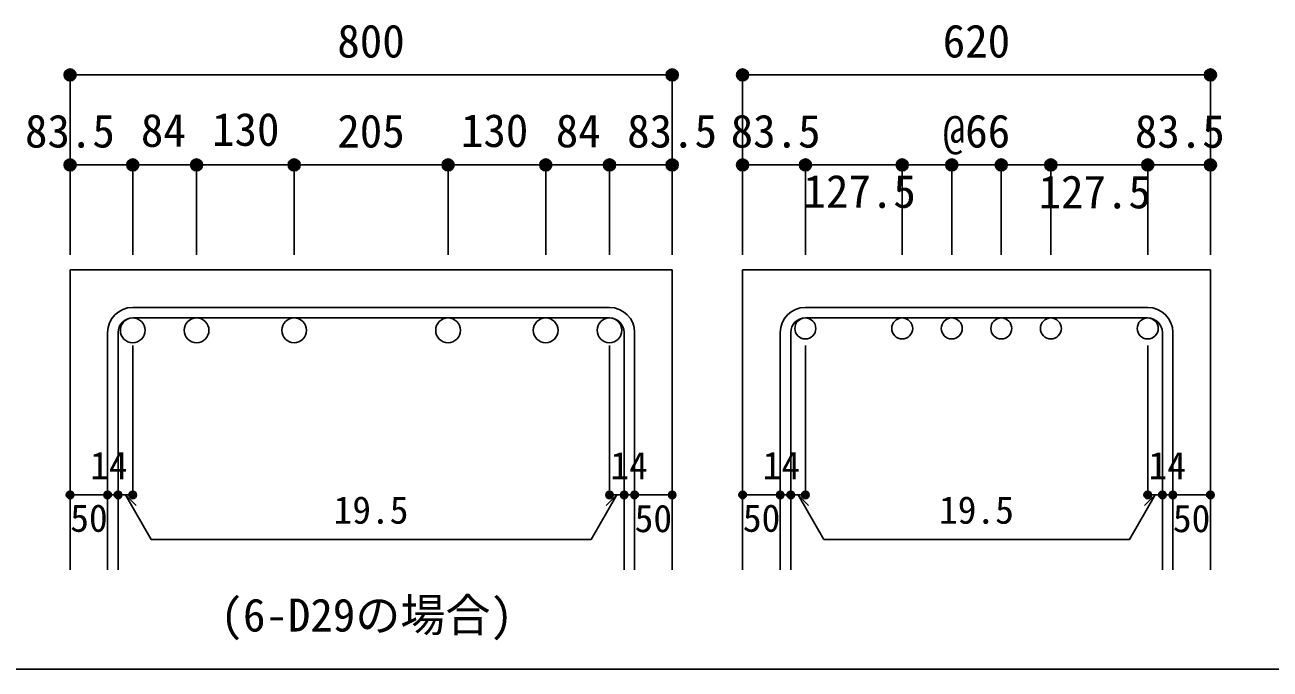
# Model space of a CAD drawing. Units: millimetres at full size, sheet at 1:20. Extents: x -3982 to 3969, y -2797 to 2801.
# Drawn here: x -747 to 912, y -2797 to -1938 of the extents above; entities that cross this region are included whole.
import ezdxf
from ezdxf.enums import TextEntityAlignment as Align

# ---------------------------------------------------------------- set-up
doc = ezdxf.new("R2010")
doc.units = ezdxf.units.MM
doc.header["$LTSCALE"] = 20
doc.header["$PDMODE"] = 32
doc.header["$PDSIZE"] = 10
for name, color, linetype in [('6-1_躯体線', 2, 'Continuous'), ('6-5_梁主筋', 7, 'Continuous'), ('6-6_S.T.P.', 7, 'Continuous'), ('6-7_文字', 7, 'Continuous'), ('6-D_寸法', 4, 'Continuous'), ('F-0_枠', 6, 'Continuous')]:
    doc.layers.add(name, color=color, linetype=linetype)
doc.styles.add('ＭＳ ゴシック', font='')
doc.styles.get('ＭＳ ゴシック').set_extended_font_data('MS Gothic')

msp = doc.modelspace()

# ---------------------------------------------------------------- linework, layer by layer
at = {"layer": '6-1_躯体線'}
for p, q in [((-686.65, -2264.67), (-686.65, -2664.67)), ((-686.65, -2264.67), (115.35, -2264.67)), ((115.35, -2264.67), (115.35, -2664.67)), ((209.21, -2264.67), (209.21, -2664.67)), ((209.21, -2264.67), (832.21, -2264.67)), ((832.21, -2264.67), (832.21, -2664.67))]:
    msp.add_line(p, q, dxfattribs=at)
at = {"layer": '6-5_梁主筋', "color": 3}
for centre, radius in [((-603.15, -2345.17), 16.5), ((-518.15, -2345.17), 16.5), ((-388.15, -2345.17), 16.5), ((-183.15, -2345.17), 16.5), ((-53.15, -2345.17), 16.5), ((31.85, -2345.17), 16.5), ((292.71, -2342.67), 14), ((421.71, -2342.67), 14), ((487.71, -2342.67), 14), ((553.71, -2342.67), 14), ((619.71, -2342.67), 14), ((748.71, -2342.67), 14)]:
    msp.add_circle(centre, radius, dxfattribs=at)
at = {"layer": '6-6_S.T.P.'}
for p, q in [((31.85, -2314.67), (-603.15, -2314.67)), ((748.71, -2314.67), (292.71, -2314.67)), ((31.85, -2328.67), (-603.15, -2328.67)), ((748.71, -2328.67), (292.71, -2328.67)), ((-636.65, -2348.17), (-636.65, -2664.67)), ((-622.65, -2348.17), (-622.65, -2664.67)), ((51.35, -2348.17), (51.35, -2664.67)), ((65.35, -2348.17), (65.35, -2664.67)), ((259.21, -2348.17), (259.21, -2664.67)), ((273.21, -2348.17), (273.21, -2664.67)), ((768.21, -2348.17), (768.21, -2664.67)), ((782.21, -2348.17), (782.21, -2664.67))]:
    msp.add_line(p, q, dxfattribs=at)
for centre, radius, start, end in [((-603.15, -2348.17), 33.5, 90, 180), ((31.85, -2348.17), 33.5, 0, 90), ((292.71, -2348.17), 33.5, 90, 180), ((748.71, -2348.17), 33.5, 0, 90), ((-603.15, -2348.17), 19.5, 90, 180), ((31.85, -2348.17), 19.5, 0, 90), ((292.71, -2348.17), 19.5, 90, 180), ((748.71, -2348.17), 19.5, 0, 90)]:
    msp.add_arc(centre, radius, start, end, dxfattribs=at)
at = {"layer": '6-D_寸法'}
for p, q in [((-686.65, -2004.67), (-686.65, -2124.67)), ((-686.65, -2004.67), (115.35, -2004.67)), ((115.35, -2004.67), (115.35, -2124.67)), ((209.21, -2004.67), (209.21, -2124.67)), ((209.21, -2004.67), (832.21, -2004.67)), ((832.21, -2004.67), (832.21, -2124.67)), ((-686.65, -2124.67), (-603.15, -2124.67)), ((-686.65, -2124.67), (-686.65, -2244.67)), ((-603.15, -2124.67), (-603.15, -2244.67)), ((-603.15, -2124.67), (-603.15, -2244.67)), ((-603.15, -2124.67), (-603.15, -2244.67)), ((-603.15, -2124.67), (-603.15, -2244.67)), ((-603.15, -2124.67), (-493.64, -2124.67)), ((-603.15, -2124.67), (-603.15, -2244.67)), ((-518.15, -2124.67), (-518.15, -2244.67)), ((-388.15, -2124.67), (-388.15, -2244.67)), ((-183.15, -2124.67), (-183.15, -2244.67)), ((-53.15, -2124.67), (-53.15, -2244.67)), ((31.85, -2124.67), (31.85, -2244.67)), ((31.85, -2124.67), (115.35, -2124.67)), ((31.85, -2124.67), (31.85, -2244.67)), ((31.85, -2124.67), (31.85, -2244.67)), ((31.85, -2124.67), (31.85, -2244.67)), ((115.35, -2124.67), (115.35, -2244.67)), ((209.21, -2124.67), (292.71, -2124.67)), ((209.21, -2124.67), (209.21, -2244.67)), ((292.71, -2124.67), (292.71, -2244.67)), ((292.71, -2124.67), (292.71, -2244.67)), ((292.71, -2124.67), (292.71, -2244.67)), ((292.71, -2124.67), (412.71, -2124.67)), ((292.71, -2124.67), (292.71, -2244.67)), ((421.71, -2124.67), (421.71, -2244.67)), ((487.71, -2124.67), (487.71, -2244.67)), ((553.71, -2124.67), (553.71, -2244.67)), ((619.71, -2124.67), (619.71, -2244.67)), ((748.71, -2124.67), (748.71, -2244.67)), ((748.71, -2124.67), (832.21, -2124.67)), ((748.71, -2124.67), (748.71, -2244.67)), ((748.71, -2124.67), (748.71, -2244.67)), ((832.21, -2124.67), (832.21, -2244.67)), ((-603.15, -2564.67), (-603.15, -2365.34)), ((31.85, -2564.67), (31.85, -2365.34)), ((292.71, -2564.67), (292.71, -2365.34)), ((748.71, -2564.67), (748.71, -2365.34)), ((-686.65, -2564.67), (-636.65, -2564.67)), ((-636.65, -2564.67), (-603.15, -2564.67)), ((-612.9, -2564.67), (-598.75, -2578.81)), ((-612.9, -2564.67), (-578.67, -2623.95)), ((41.6, -2564.67), (7.38, -2623.95)), ((41.6, -2564.67), (27.46, -2578.81)), ((31.85, -2564.67), (115.35, -2564.67)), ((51.35, -2564.67), (65.35, -2564.67)), ((209.21, -2564.67), (259.21, -2564.67)), ((259.21, -2564.67), (292.71, -2564.67)), ((282.96, -2564.67), (297.11, -2578.81)), ((282.96, -2564.67), (317.19, -2623.95)), ((758.46, -2564.67), (724.24, -2623.95)), ((758.46, -2564.67), (744.32, -2578.81)), ((748.71, -2564.67), (832.21, -2564.67)), ((768.21, -2564.67), (782.21, -2564.67)), ((-578.67, -2623.95), (7.38, -2623.95)), ((317.19, -2623.95), (724.24, -2623.95))]:
    msp.add_line(p, q, dxfattribs=at)
for points in [[(115.35, -2004.67), (115.35, -2124.67), (115.35, -2244.67)], [(832.21, -2004.67), (832.21, -2124.67), (832.21, -2244.67)], [(-493.64, -2124.67), (-354.98, -2124.67), (-216.31, -2124.67), (-77.65, -2124.67), (31.85, -2124.67), (31.85, -2244.67)], [(412.71, -2124.67), (484.71, -2124.67), (556.71, -2124.67), (628.71, -2124.67)], [(628.71, -2124.67), (748.71, -2124.67), (748.71, -2244.67)]]:
    msp.add_lwpolyline(points, dxfattribs=at)
for centre, radius in [((-686.65, -2004.67), 8), ((-686.65, -2004.67), 7.2), ((-686.65, -2004.67), 6.4), ((-686.65, -2004.67), 5.6), ((-686.65, -2004.67), 4.8), ((-686.65, -2004.67), 4), ((-686.65, -2004.67), 3.2), ((-686.65, -2004.67), 2.4), ((-686.65, -2004.67), 1.6), ((-686.65, -2004.67), 0.8), ((115.35, -2004.67), 8), ((115.35, -2004.67), 7.2), ((115.35, -2004.67), 6.4), ((115.35, -2004.67), 5.6), ((115.35, -2004.67), 4.8), ((115.35, -2004.67), 4), ((115.35, -2004.67), 3.2), ((115.35, -2004.67), 2.4), ((115.35, -2004.67), 1.6), ((115.35, -2004.67), 0.8), ((209.21, -2004.67), 8), ((209.21, -2004.67), 7.2), ((209.21, -2004.67), 6.4), ((209.21, -2004.67), 5.6), ((209.21, -2004.67), 4.8), ((209.21, -2004.67), 4), ((209.21, -2004.67), 3.2), ((209.21, -2004.67), 2.4), ((209.21, -2004.67), 1.6), ((209.21, -2004.67), 0.8), ((832.21, -2004.67), 8), ((832.21, -2004.67), 7.2), ((832.21, -2004.67), 6.4), ((832.21, -2004.67), 5.6), ((832.21, -2004.67), 4.8), ((832.21, -2004.67), 4), ((832.21, -2004.67), 3.2), ((832.21, -2004.67), 2.4), ((832.21, -2004.67), 1.6), ((832.21, -2004.67), 0.8), ((-686.65, -2124.67), 8), ((-686.65, -2124.67), 7.2), ((-686.65, -2124.67), 6.4), ((-686.65, -2124.67), 5.6), ((-686.65, -2124.67), 4.8), ((-686.65, -2124.67), 4), ((-686.65, -2124.67), 3.2), ((-686.65, -2124.67), 2.4), ((-603.15, -2124.67), 8), ((-603.15, -2124.67), 7.2), ((-603.15, -2124.67), 6.4), ((-603.15, -2124.67), 5.6), ((-603.15, -2124.67), 4.8), ((-603.15, -2124.67), 4), ((-603.15, -2124.67), 3.2), ((-603.15, -2124.67), 2.4), ((-518.15, -2124.67), 8), ((-518.15, -2124.67), 7.2), ((-518.15, -2124.67), 6.4), ((-518.15, -2124.67), 5.6), ((-518.15, -2124.67), 4.8), ((-518.15, -2124.67), 4), ((-518.15, -2124.67), 3.2), ((-518.15, -2124.67), 2.4), ((-388.15, -2124.67), 8), ((-388.15, -2124.67), 7.2), ((-388.15, -2124.67), 6.4), ((-388.15, -2124.67), 5.6), ((-388.15, -2124.67), 4.8), ((-388.15, -2124.67), 4), ((-388.15, -2124.67), 3.2), ((-388.15, -2124.67), 2.4), ((-183.15, -2124.67), 8), ((-183.15, -2124.67), 7.2), ((-183.15, -2124.67), 6.4), ((-183.15, -2124.67), 5.6), ((-183.15, -2124.67), 4.8), ((-183.15, -2124.67), 4), ((-183.15, -2124.67), 3.2), ((-183.15, -2124.67), 2.4), ((-53.15, -2124.67), 8), ((-53.15, -2124.67), 7.2), ((-53.15, -2124.67), 6.4), ((-53.15, -2124.67), 5.6), ((-53.15, -2124.67), 4.8), ((-53.15, -2124.67), 4), ((-53.15, -2124.67), 3.2), ((-53.15, -2124.67), 2.4), ((31.85, -2124.67), 8), ((31.85, -2124.67), 7.2), ((31.85, -2124.67), 6.4), ((31.85, -2124.67), 5.6), ((31.85, -2124.67), 4.8), ((31.85, -2124.67), 4), ((31.85, -2124.67), 3.2), ((31.85, -2124.67), 2.4), ((115.35, -2124.67), 8), ((115.35, -2124.67), 7.2), ((115.35, -2124.67), 6.4), ((115.35, -2124.67), 5.6), ((115.35, -2124.67), 4.8), ((115.35, -2124.67), 4), ((115.35, -2124.67), 3.2), ((115.35, -2124.67), 2.4), ((209.21, -2124.67), 8), ((209.21, -2124.67), 7.2), ((209.21, -2124.67), 6.4), ((209.21, -2124.67), 5.6), ((209.21, -2124.67), 4.8), ((209.21, -2124.67), 4), ((209.21, -2124.67), 3.2), ((209.21, -2124.67), 2.4), ((292.71, -2124.67), 8), ((292.71, -2124.67), 7.2), ((292.71, -2124.67), 6.4), ((292.71, -2124.67), 5.6), ((292.71, -2124.67), 4.8), ((292.71, -2124.67), 4), ((292.71, -2124.67), 3.2), ((292.71, -2124.67), 2.4), ((421.71, -2124.67), 8), ((421.71, -2124.67), 7.2), ((421.71, -2124.67), 6.4), ((421.71, -2124.67), 5.6), ((421.71, -2124.67), 4.8), ((421.71, -2124.67), 4), ((421.71, -2124.67), 3.2), ((421.71, -2124.67), 2.4), ((487.71, -2124.67), 8), ((487.71, -2124.67), 7.2), ((487.71, -2124.67), 6.4), ((487.71, -2124.67), 5.6), ((487.71, -2124.67), 4.8), ((487.71, -2124.67), 4), ((487.71, -2124.67), 3.2), ((487.71, -2124.67), 2.4), ((553.71, -2124.67), 8), ((553.71, -2124.67), 7.2), ((553.71, -2124.67), 6.4), ((553.71, -2124.67), 5.6), ((553.71, -2124.67), 4.8), ((553.71, -2124.67), 4), ((553.71, -2124.67), 3.2), ((553.71, -2124.67), 2.4), ((619.71, -2124.67), 8), ((619.71, -2124.67), 7.2), ((619.71, -2124.67), 6.4), ((619.71, -2124.67), 5.6), ((619.71, -2124.67), 4.8), ((619.71, -2124.67), 4), ((619.71, -2124.67), 3.2), ((619.71, -2124.67), 2.4), ((748.71, -2124.67), 8), ((748.71, -2124.67), 7.2), ((748.71, -2124.67), 6.4), ((748.71, -2124.67), 5.6), ((748.71, -2124.67), 4.8), ((748.71, -2124.67), 4), ((748.71, -2124.67), 3.2), ((748.71, -2124.67), 2.4), ((832.21, -2124.67), 8), ((832.21, -2124.67), 7.2), ((832.21, -2124.67), 6.4), ((832.21, -2124.67), 5.6), ((832.21, -2124.67), 4.8), ((832.21, -2124.67), 4), ((832.21, -2124.67), 3.2), ((832.21, -2124.67), 2.4), ((-686.65, -2124.67), 1.6), ((-686.65, -2124.67), 0.8), ((-603.15, -2124.67), 1.6), ((-603.15, -2124.67), 0.8), ((-518.15, -2124.67), 1.6), ((-518.15, -2124.67), 0.8), ((-388.15, -2124.67), 1.6), ((-388.15, -2124.67), 0.8), ((-183.15, -2124.67), 1.6), ((-183.15, -2124.67), 0.8), ((-53.15, -2124.67), 1.6), ((-53.15, -2124.67), 0.8), ((31.85, -2124.67), 1.6), ((31.85, -2124.67), 0.8), ((115.35, -2124.67), 1.6), ((115.35, -2124.67), 0.8), ((209.21, -2124.67), 1.6), ((209.21, -2124.67), 0.8), ((292.71, -2124.67), 1.6), ((292.71, -2124.67), 0.8), ((421.71, -2124.67), 1.6), ((421.71, -2124.67), 0.8), ((487.71, -2124.67), 1.6), ((487.71, -2124.67), 0.8), ((553.71, -2124.67), 1.6), ((553.71, -2124.67), 0.8), ((619.71, -2124.67), 1.6), ((619.71, -2124.67), 0.8), ((748.71, -2124.67), 1.6), ((748.71, -2124.67), 0.8), ((832.21, -2124.67), 1.6), ((832.21, -2124.67), 0.8), ((-686.65, -2564.67), 4), ((-686.65, -2564.67), 3.6), ((-686.65, -2564.67), 3.2), ((-686.65, -2564.67), 2.8), ((-686.65, -2564.67), 2.4), ((-686.65, -2564.67), 2), ((-686.65, -2564.67), 1.6), ((-686.65, -2564.67), 1.2), ((-686.65, -2564.67), 0.8), ((-686.65, -2564.67), 0.4), ((-636.65, -2564.67), 4), ((-636.65, -2564.67), 3.6), ((-636.65, -2564.67), 3.2), ((-636.65, -2564.67), 2.8), ((-636.65, -2564.67), 2.4), ((-636.65, -2564.67), 2), ((-636.65, -2564.67), 1.6), ((-636.65, -2564.67), 1.2), ((-636.65, -2564.67), 0.8), ((-636.65, -2564.67), 0.4), ((-622.65, -2564.67), 4), ((-622.65, -2564.67), 3.6), ((-622.65, -2564.67), 3.2), ((-622.65, -2564.67), 2.8), ((-622.65, -2564.67), 2.4), ((-622.65, -2564.67), 2), ((-622.65, -2564.67), 1.6), ((-622.65, -2564.67), 1.2), ((-622.65, -2564.67), 0.8), ((-622.65, -2564.67), 0.4), ((-603.15, -2564.67), 4), ((-603.15, -2564.67), 3.6), ((-603.15, -2564.67), 3.2), ((-603.15, -2564.67), 2.8), ((-603.15, -2564.67), 2.4), ((-603.15, -2564.67), 2), ((-603.15, -2564.67), 1.6), ((-603.15, -2564.67), 1.2), ((-603.15, -2564.67), 0.8), ((-603.15, -2564.67), 0.4), ((31.85, -2564.67), 4), ((31.85, -2564.67), 3.6), ((31.85, -2564.67), 3.2), ((31.85, -2564.67), 2.8), ((31.85, -2564.67), 2.4), ((31.85, -2564.67), 2), ((31.85, -2564.67), 1.6), ((31.85, -2564.67), 1.2), ((31.85, -2564.67), 0.8), ((31.85, -2564.67), 0.4), ((51.35, -2564.67), 4), ((51.35, -2564.67), 3.6), ((51.35, -2564.67), 3.2), ((51.35, -2564.67), 2.8), ((51.35, -2564.67), 2.4), ((51.35, -2564.67), 2), ((51.35, -2564.67), 1.6), ((51.35, -2564.67), 1.2), ((51.35, -2564.67), 0.8), ((51.35, -2564.67), 0.4), ((65.35, -2564.67), 4), ((65.35, -2564.67), 3.6), ((65.35, -2564.67), 3.2), ((65.35, -2564.67), 2.8), ((65.35, -2564.67), 2.4), ((65.35, -2564.67), 2), ((65.35, -2564.67), 1.6), ((65.35, -2564.67), 1.2), ((65.35, -2564.67), 0.8), ((65.35, -2564.67), 0.4), ((115.35, -2564.67), 4), ((115.35, -2564.67), 3.6), ((115.35, -2564.67), 3.2), ((115.35, -2564.67), 2.8), ((115.35, -2564.67), 2.4), ((115.35, -2564.67), 2), ((115.35, -2564.67), 1.6), ((115.35, -2564.67), 1.2), ((115.35, -2564.67), 0.8), ((115.35, -2564.67), 0.4), ((209.21, -2564.67), 4), ((209.21, -2564.67), 3.6), ((209.21, -2564.67), 3.2), ((209.21, -2564.67), 2.8), ((209.21, -2564.67), 2.4), ((209.21, -2564.67), 2), ((209.21, -2564.67), 1.6), ((209.21, -2564.67), 1.2), ((209.21, -2564.67), 0.8), ((209.21, -2564.67), 0.4), ((259.21, -2564.67), 4), ((259.21, -2564.67), 3.6), ((259.21, -2564.67), 3.2), ((259.21, -2564.67), 2.8), ((259.21, -2564.67), 2.4), ((259.21, -2564.67), 2), ((259.21, -2564.67), 1.6), ((259.21, -2564.67), 1.2), ((259.21, -2564.67), 0.8), ((259.21, -2564.67), 0.4), ((273.21, -2564.67), 4), ((273.21, -2564.67), 3.6), ((273.21, -2564.67), 3.2), ((273.21, -2564.67), 2.8), ((273.21, -2564.67), 2.4), ((273.21, -2564.67), 2), ((273.21, -2564.67), 1.6), ((273.21, -2564.67), 1.2), ((273.21, -2564.67), 0.8), ((273.21, -2564.67), 0.4), ((292.71, -2564.67), 4), ((292.71, -2564.67), 3.6), ((292.71, -2564.67), 3.2), ((292.71, -2564.67), 2.8), ((292.71, -2564.67), 2.4), ((292.71, -2564.67), 2), ((292.71, -2564.67), 1.6), ((292.71, -2564.67), 1.2), ((292.71, -2564.67), 0.8), ((292.71, -2564.67), 0.4), ((748.71, -2564.67), 4), ((748.71, -2564.67), 3.6), ((748.71, -2564.67), 3.2), ((748.71, -2564.67), 2.8), ((748.71, -2564.67), 2.4), ((748.71, -2564.67), 2), ((748.71, -2564.67), 1.6), ((748.71, -2564.67), 1.2), ((748.71, -2564.67), 0.8), ((748.71, -2564.67), 0.4), ((768.21, -2564.67), 4), ((768.21, -2564.67), 3.6), ((768.21, -2564.67), 3.2), ((768.21, -2564.67), 2.8), ((768.21, -2564.67), 2.4), ((768.21, -2564.67), 2), ((768.21, -2564.67), 1.6), ((768.21, -2564.67), 1.2), ((768.21, -2564.67), 0.8), ((768.21, -2564.67), 0.4), ((782.21, -2564.67), 4), ((782.21, -2564.67), 3.6), ((782.21, -2564.67), 3.2), ((782.21, -2564.67), 2.8), ((782.21, -2564.67), 2.4), ((782.21, -2564.67), 2), ((782.21, -2564.67), 1.6), ((782.21, -2564.67), 1.2), ((782.21, -2564.67), 0.8), ((782.21, -2564.67), 0.4), ((832.21, -2564.67), 4), ((832.21, -2564.67), 3.6), ((832.21, -2564.67), 3.2), ((832.21, -2564.67), 2.8), ((832.21, -2564.67), 2.4), ((832.21, -2564.67), 2), ((832.21, -2564.67), 1.6), ((832.21, -2564.67), 1.2), ((832.21, -2564.67), 0.8), ((832.21, -2564.67), 0.4)]:
    msp.add_circle(centre, radius, dxfattribs=at)
at = {"layer": '6-D_寸法', "color": 7}
for p in [(-686.65, -2004.67), (115.35, -2004.67), (209.21, -2004.67), (832.21, -2004.67), (-686.65, -2124.67), (-603.15, -2124.67), (-518.15, -2124.67), (-388.15, -2124.67), (-183.15, -2124.67), (-53.15, -2124.67), (31.85, -2124.67), (115.35, -2124.67), (209.21, -2124.67), (292.71, -2124.67), (421.71, -2124.67), (487.71, -2124.67), (553.71, -2124.67), (619.71, -2124.67), (748.71, -2124.67), (832.21, -2124.67), (-686.65, -2564.67), (-636.65, -2564.67), (-622.65, -2564.67), (-603.15, -2564.67), (31.85, -2564.67), (51.35, -2564.67), (65.35, -2564.67), (115.35, -2564.67), (209.21, -2564.67), (259.21, -2564.67), (273.21, -2564.67), (292.71, -2564.67), (748.71, -2564.67), (768.21, -2564.67), (782.21, -2564.67), (832.21, -2564.67)]:
    msp.add_point(p, dxfattribs=at)
at = {"layer": 'F-0_枠'}
msp.add_line((3969.4, -2796.83), (-3981.92, -2796.83), dxfattribs=at)

# ---------------------------------------------------------------- texts
at = {"layer": '6-7_文字', "style": 'ＭＳ ゴシック'}
msp.add_text('(6-D29の場合)', height=43.99, dxfattribs=at).set_placement((-486.26, -2759.91), align=Align.BOTTOM_LEFT)
at = {"layer": '6-D_寸法', "style": 'ＭＳ ゴシック'}
for s, height, p in [('800', 43.99, (-330.65, -1994.67)), ('620', 43.99, (475.71, -1994.67)), ('130', 43.99, (-497.48, -2112.44)), ('83.5', 43.99, (-746.65, -2114.67)), ('84', 43.99, (-592.27, -2113.69)), ('205', 43.99, (-330.65, -2114.67)), ('130', 43.99, (-166.07, -2113.94)), ('84', 43.99, (-39.64, -2114.38)), ('83.5', 43.99, (55.35, -2114.67)), ('83.5', 43.99, (193.27, -2114.72)), ('@66', 43.99, (475.71, -2114.67)), ('83.5', 43.99, (731.58, -2114.94)), ('127.5', 43.99, (290.27, -2195.06)), ('127.5', 43.99, (603.37, -2195.78)), ('14', 36.66, (-659.96, -2554.6)), ('14', 36.66, (32.97, -2554.67)), ('14', 36.66, (235.9, -2554.6)), ('14', 36.66, (749.82, -2554.67)), ('19.5', 36.66, (-335.65, -2613.95)), ('19.5', 36.66, (470.71, -2613.95)), ('50', 36.66, (-686.39, -2624.77)), ('50', 36.66, (65.35, -2625.22)), ('50', 36.66, (209.47, -2624.77)), ('50', 36.66, (782.21, -2625.22))]:
    msp.add_text(s, height=height, dxfattribs=at).set_placement(p, align=Align.BOTTOM_LEFT)

doc.saveas('drawing.dxf')
